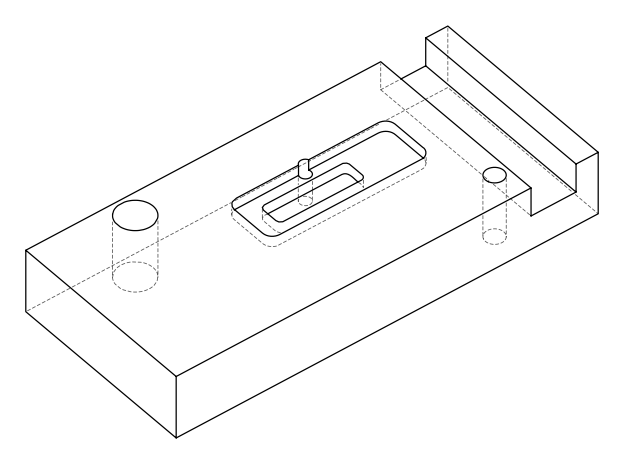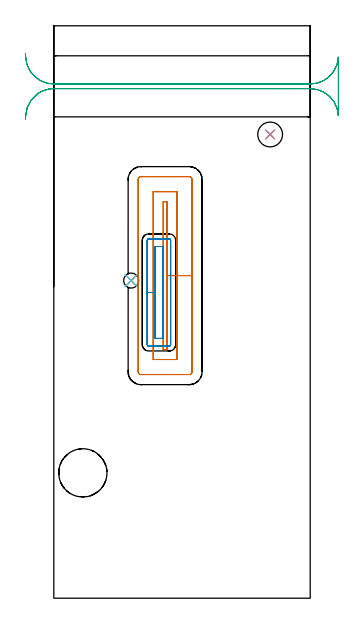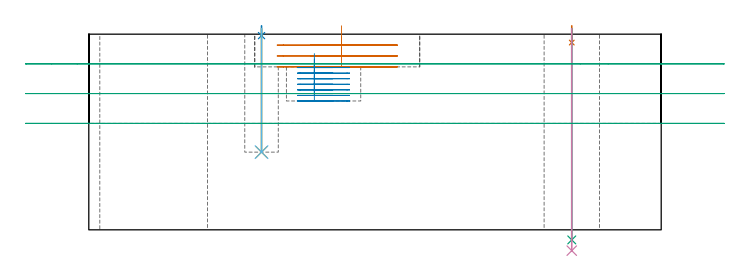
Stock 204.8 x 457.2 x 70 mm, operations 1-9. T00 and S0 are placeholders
(PLAN: 10 operations, 8 tool changes, 20.1 min)
(1 SPOT_DRILL | STEP1HOLE | NXT0321_9005460120000 | 0.05 min | 182 mm3)
(2 SPOT_DRILL_1 | STEP1POCKET | NXT0321_9005460120000 | 0.03 min | 2 mm3)
(3 DRILL_THROUGH_HOLE_INTO_CENTER | STEP1HOLE | NXT0301_087 | 0.3 min | 7188 mm3)
(4 DRILL_TO_ENLARGE_THROUGH_HOLE | STEP1HOLE | UGT0301_264 | 0.32 min | 14144 mm3)
(5 DRILL_BLIND_HOLE_INTO_CENTER | STEP1POCKET | NXT0301_042 | 0.18 min | 1616 mm3)
(6 DRILL_TO_ENLARGE_BLIND_HOLE | STEP1POCKET | UGT0301_373 | 0.18 min | 3131 mm3)
(7 MILL_RECTANGULAR_POCKET | POCKET_RECTANGULAR_STRAIGHT | NXT0201_012 | Follow Part, ap 4, ae 75% | 6.14 min | 118167 mm3)
(8 MILL_RECTANGULAR_POCKET_1 | POCKET_RECTANGULAR_STRAIGHT_1 | NXT0201_009 | Follow Part, ap 2, ae 75% | 5.79 min | 30085 mm3)
(9 MILL_RECTANGULAR_SLOT | SLOT_RECTANGULAR | UGT0201_009 | Follow Part, ap 11.25, ae 75% | 4.14 min | 318370 mm3)
(10 MILL_THROUGH_HOLE_FROM_SOLID_MATERIAL | STEP1HOLE_1 | UGT0201_004 | Circular | 2.95 min | 81389 mm3)
(TOOL NXT0321_9005460120000 | NC Spot Drill, 142deg, 12mm, Carbide, Uncoated | D12 PA142 FL30 Z2)
(TOOL NXT0301_087 | Carbide Drill 11.6mm [860.1-1160-058A1-MM 2214] | D11.6 PA140 FL72 Z2)
(TOOL UGT0301_264 | Twist Drill 19.8 mm | D19.8 PA118 FL140 Z2)
(TOOL NXT0301_042 | Carbide Drill 7.1mm [860.1-0710-057A1-MM 2214] | D7.1 PA140 FL85 Z2)
(TOOL UGT0301_373 | Twist Drill Flat Bottom 12 mm | D12 PA180 FL101 Z2)
(TOOL NXT0201_012 | ENDMILL 16mm [2P460-1600-NA 1630] | D16 FL38 Z6)
(TOOL NXT0201_009 | ENDMILL 8mm [2P460-0800-NA 1630] | D8 FL26 Z6)
(TOOL UGT0201_009 | End Mill 45 mm | D45 FL63 Z6)
(TOOL UGT0201_004 | End Mill 32 mm | D32 FL53 Z6)
(OP 1 SPOT_DRILL)
G17 G21 G94 G90
T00 M6
G54
G17 G0 G90 X172.8 Y370.4 S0 M3
G43 Z80. H0
G94 G81 G98 Z67. F250. R73.
G80
M5
M2
(OP 2 SPOT_DRILL_1)
G17 G21 G94 G90
T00 M6
G54
G17 G0 G90 X61.8 Y253.7 S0 M3
G43 Z80. H0
G94 G81 G98 Z69.479 F250. R73.
G80
M5
M2
(OP 3 DRILL_THROUGH_HOLE_INTO_CENTER)
G17 G21 G94 G90
T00 M6
G54
G17 G0 G90 X172.8 Y370.4 S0 M3
G43 Z80. H1
G94 G73 G98 Z-3.611 F250. Q10.516 R72.
G80
M5
M2
(OP 4 DRILL_TO_ENLARGE_THROUGH_HOLE)
G17 G21 G94 G90
T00 M6
G54
G17 G0 G90 X172.8 Y370.4 S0 M3
G43 Z80. H0
G94 G73 G98 Z-7.449 F250. Q19.362 R72.
G80
M5
M2
(OP 5 DRILL_BLIND_HOLE_INTO_CENTER)
G17 G21 G94 G90
T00 M6
G54
G17 G0 G90 X61.8 Y253.7 S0 M3
G43 Z80. H1
G94 G81 G98 Z27.8 F250. R72.
G80
M5
M2
(OP 6 DRILL_TO_ENLARGE_BLIND_HOLE)
G17 G21 G94 G90
T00 M6
G54
G17 G0 G90 X61.8 Y253.7 S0 M3
G43 Z80. H0
G94 G73 G98 Z27.8 F250. Q10.55 R72.
G80
M5
M2
(OP 7 MILL_RECTANGULAR_POCKET)
G17 G21 G94 G90
T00 M6
G54
G17 G0 G90 X90.4 Y231.899 S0 M3
G43 Z80. H1
Z73.
G94 G1 Y257.65 Z66.1 F250.
Y316.7 F500.
X87.4
Y259.254
Y198.6
X90.4
Y257.65
X98.4
Y324.7
X79.4
Y190.6
X98.4
Y257.65
X110.4
Y334.5
G3 X108.2 Y336.7 R2.2
G1 X69.6
G3 X67.4 Y334.5 R2.2
G1 Y180.8
G3 X69.6 Y178.6 R2.2
G1 X108.2
G3 X110.4 Y180.8 R2.2
G1 Y257.65
Y258.65
G0 X90.4 Y231.899 Z69.1
G1 Y257.65 Z62.2 F250.
Y316.7 F500.
X87.4
Y259.254
Y198.6
X90.4
Y257.65
X98.4
Y324.7
X79.4
Y190.6
X98.4
Y257.65
X110.4
Y334.5
G3 X108.2 Y336.7 R2.2
G1 X69.6
G3 X67.4 Y334.5 R2.2
G1 Y180.8
G3 X69.6 Y178.6 R2.2
G1 X108.2
G3 X110.4 Y180.8 R2.2
G1 Y257.65
Y258.65
G0 X90.4 Y231.899 Z65.2
G1 Y257.65 Z58.3 F250.
Y316.7 F500.
X87.4
Y259.254
Y198.6
X90.4
Y257.65
X98.4
Y324.7
X79.4
Y190.6
X98.4
Y257.65
X110.4
Y334.5
G3 X108.2 Y336.7 R2.2
G1 X69.6
G3 X67.4 Y334.5 R2.2
G1 Y180.8
G3 X69.6 Y178.6 R2.2
G1 X108.2
G3 X110.4 Y180.8 R2.2
G1 Y257.65
Y258.65
G0 Z80.
M5
M2
(OP 8 MILL_RECTANGULAR_POCKET_1)
G17 G21 G94 G90
T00 M6
G54
G17 G0 G90 X80.7 Y262.829 S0 M3
G43 Z80. H1
Z63.042
G94 G1 Y244.2 Z58.05 F250.
Y207.5 F500.
X87.3
Y280.9
X80.7
Y244.2
X74.7
Y202.4
G3 X75.6 Y201.5 R0.9
G1 X92.4
G3 X93.3 Y202.4 R0.9
G1 Y286.
G3 X92.4 Y286.9 R0.9
G1 X75.6
G3 X74.7 Y286. R0.9
G1 Y244.2
Y243.2
G0 X80.7 Y262.829 Z61.05
G1 Y244.2 Z56.058 F250.
Y207.5 F500.
X87.3
Y280.9
X80.7
Y244.2
X74.7
Y202.4
G3 X75.6 Y201.5 R0.9
G1 X92.4
G3 X93.3 Y202.4 R0.9
G1 Y286.
G3 X92.4 Y286.9 R0.9
G1 X75.6
G3 X74.7 Y286. R0.9
G1 Y244.2
Y243.2
G0 X80.7 Y262.829 Z59.058
G1 Y244.2 Z54.067 F250.
Y207.5 F500.
X87.3
Y280.9
X80.7
Y244.2
X74.7
Y202.4
G3 X75.6 Y201.5 R0.9
G1 X92.4
G3 X93.3 Y202.4 R0.9
G1 Y286.
G3 X92.4 Y286.9 R0.9
G1 X75.6
G3 X74.7 Y286. R0.9
G1 Y244.2
Y243.2
G0 X80.7 Y262.829 Z57.067
G1 Y244.2 Z52.075 F250.
Y207.5 F500.
X87.3
Y280.9
X80.7
Y244.2
X74.7
Y202.4
G3 X75.6 Y201.5 R0.9
G1 X92.4
G3 X93.3 Y202.4 R0.9
G1 Y286.
G3 X92.4 Y286.9 R0.9
G1 X75.6
G3 X74.7 Y286. R0.9
G1 Y244.2
Y243.2
G0 X80.7 Y262.829 Z55.075
G1 Y244.2 Z50.083 F250.
Y207.5 F500.
X87.3
Y280.9
X80.7
Y244.2
X74.7
Y202.4
G3 X75.6 Y201.5 R0.9
G1 X92.4
G3 X93.3 Y202.4 R0.9
G1 Y286.
G3 X92.4 Y286.9 R0.9
G1 X75.6
G3 X74.7 Y286. R0.9
G1 Y244.2
Y243.2
G0 X80.7 Y262.829 Z53.083
G1 Y244.2 Z48.092 F250.
Y207.5 F500.
X87.3
Y280.9
X80.7
Y244.2
X74.7
Y202.4
G3 X75.6 Y201.5 R0.9
G1 X92.4
G3 X93.3 Y202.4 R0.9
G1 Y286.
G3 X92.4 Y286.9 R0.9
G1 X75.6
G3 X74.7 Y286. R0.9
G1 Y244.2
Y243.2
G0 X80.7 Y262.829 Z51.092
G1 Y244.2 Z46.1 F250.
Y207.5 F500.
X87.3
Y280.9
X80.7
Y244.2
X74.7
Y202.4
G3 X75.6 Y201.5 R0.9
G1 X92.4
G3 X93.3 Y202.4 R0.9
G1 Y286.
G3 X92.4 Y286.9 R0.9
G1 X75.6
G3 X74.7 Y286. R0.9
G1 Y244.2
Y243.2
G0 Z80.
M5
M2
(OP 9 MILL_RECTANGULAR_SLOT)
G17 G21 G94 G90
T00 M6
G54
G17 G0 G90 X-22.625 Y382.666 S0 M3
G43 Z80. H0
Z59.367
G94 G1 X-22.47 Y385.662 F250.
G2 X-13.261 Y402.677 R22.5 F500.
X-4.157 Y406.613 R22.5 F428.
X0. Y407. R22.5 F356.
G1 X175.819
X185.819 F415.
X204.8 F500.
G2 X227.27 Y385.662 R22.5
G1 X227.3
Y432.038
X227.27
G2 X204.8 Y410.7 R22.5
G1 X0.
G2 X-22.47 Y432.038 R22.5
G1 X-22.625 Y435.034 F250.
G0 Y382.666 Z48.733
G1 X-22.47 Y385.662
G2 X-13.261 Y402.677 R22.5 F500.
X-4.157 Y406.613 R22.5 F402.
X0. Y407. R22.5 F338.
G1 X175.819
X185.819 F385.
X204.8 F500.
G2 X227.27 Y385.662 R22.5
G1 X227.3
Y432.038
X227.27
G2 X204.8 Y410.7 R22.5
G1 X0.
G2 X-22.47 Y432.038 R22.5
G1 X-22.625 Y435.034 F250.
G0 Y382.666 Z38.1
G1 X-22.47 Y385.662
G2 X-13.261 Y402.677 R22.5 F500.
X-4.157 Y406.613 R22.5 F428.
X0. Y407. R22.5 F356.
G1 X175.819
X185.819 F415.
X204.8 F500.
G2 X227.27 Y385.662 R22.5
G1 X227.3
Y432.038
X227.27
G2 X204.8 Y410.7 R22.5
G1 X0.
G2 X-22.47 Y432.038 R22.5
G1 X-22.625 Y435.034 F250.
G0 Z80.
M5
M2
